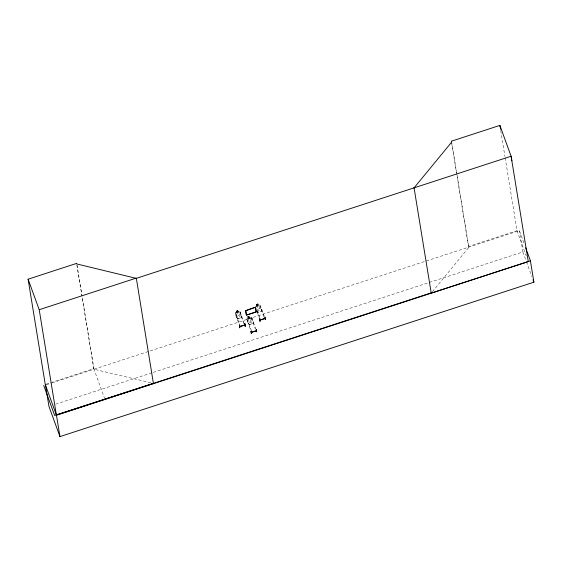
<?xml version="1.0" encoding="UTF-8"?>
<svg xmlns="http://www.w3.org/2000/svg" width="562" height="562" viewBox="0 0 562 562"><rect width="100%" height="100%" fill="white"/><g stroke="black" fill="none" stroke-linecap="round" stroke-linejoin="round"><path stroke-width="0.42" stroke-dasharray="2.81 2.11" d="M248.242 323.312L249.289 324.625L253.181 323.361L253.209 321.668L251.755 317.678L250.975 317.34L247.125 318.626L246.788 319.328L250.617 329.985M261.773 309.339L261.752 310.983L257.937 312.198L256.911 310.919M261.836 309.353L261.808 311.018L257.916 312.282L256.862 310.948M237.789 310.442L236.209 311.039L236.75 312.528L236.096 313.266L237.108 316.048L238.365 316.961L239.918 316.462L240.311 315.001L239.3 312.226L238.288 312.001L237.789 310.442C234.354 309.992 238.225 312.971 235.541 312.837L235.211 313.568L239.321 324.955M235.583 312.879L235.274 313.568L237.712 318.865L241.597 317.572L241.632 315.907L240.178 311.917L238.183 311.959A2.655 2.396 -9.3 0 1 237.789 312.156L237.515 312.254A2.655 2.396 -9.3 0 1 237.08 312.346L236.637 312.367M432.34 291.783L468.841 247.364L451.82 142.952M256.3 306.683L256.946 305.918L256.335 304.4L256.876 305.911L255.752 306.283L259.602 304.997L258.394 305.377A2.655 2.396 -9.3 0 1 257.993 305.573L257.719 305.672A2.655 2.396 -9.3 0 1 257.284 305.763L256.841 305.784M248.32 318.261L247.673 319.026L248.685 321.801L249.942 322.721L251.495 322.216L251.888 320.762L250.877 317.987L249.865 317.755M238.056 311.186L237.937 311.264A2.655 2.396 -9.3 0 1 236.827 311.65L236.384 311.678M258.26 304.604L258.141 304.681A2.655 2.396 -9.3 0 1 257.031 305.068L256.588 305.096M249.633 316.947L249.514 317.024A2.655 2.396 -9.3 0 1 248.404 317.411L247.961 317.439M249.886 317.642L249.767 317.72A2.655 2.396 -9.3 0 1 249.366 317.916L249.092 318.008A2.655 2.396 -9.3 0 1 248.657 318.106L248.214 318.127M256.335 304.428L257.993 303.859L258.499 305.44L259.503 305.644L260.515 308.419L260.122 309.88L258.569 310.379L257.312 309.465M256.413 304.456L257.993 303.859M235.548 312.865L239.398 311.58M237.733 318.78L241.541 317.537M248.249 318.254L247.709 316.743L249.366 316.202L249.872 317.783M247.709 316.764L249.366 316.23M468.841 247.364L468.525 246.479L517.033 230.673L505.076 157.332M46.084 384.197L93.777 368.658L82.101 297.045M46.295 384.766L51.226 383.158M52.048 382.891L519.421 230.624L524.177 243.69M247.54 320.087L247.097 320.319L247.54 320.087L251.664 331.447M251.579 318.773L252.036 318.626L251.593 318.851L255.113 328.524M249.289 324.625L253.181 323.361M55.624 404.204L152.421 372.669M153.25 372.395L522.899 251.966L519.421 230.624M150.855 382.778L93.987 369.227L82.164 296.75M259.602 304.997L260.382 305.356L264.189 316.034M236.665 317.551L237.712 318.865M517.033 230.673L526.215 255.942M522.899 251.966L526.173 260.951M526.468 261.766L531.821 276.469M264.028 316.989L260.22 306.515L260.67 306.367M257.052 310.168L260.29 319.111M257.178 311.924L259.244 317.642M251.713 317.741L255.843 329.1M247.779 316.771L248.327 318.289M246.844 319.3L248.292 323.291M240.129 311.952L243.985 322.616M243.824 323.572L240.002 313.02L240.466 312.95M237.754 310.54L238.33 311.931M240.374 326.494L235.963 314.334L235.513 314.481M93.777 368.658L104.595 398.381M500.714 130.581L504.936 156.468M451.637 142.938L468.525 246.479M76.959 264.821L82.024 295.886M76.896 265.116L81.961 296.181M237.564 310.849L236.567 311.172L236.75 311.657L237.747 311.348L237.564 310.849M257.768 304.267L256.771 304.59L256.953 305.075L257.951 304.766L257.768 304.267M238.471 312.493L236.925 312.999L237.937 315.774L239.482 315.268L238.471 312.493M258.675 305.911L257.129 306.416L258.141 309.191L259.686 308.686L258.675 305.911M249.142 316.61L248.144 316.933L248.327 317.418L249.324 317.101L249.142 316.61M250.048 318.254L248.502 318.759L249.514 321.534L251.059 321.028L250.048 318.254"/><path stroke-width="0.84" d="M239.595 325.482L239.763 327.843L239.588 325.236M250.975 331.341L251.347 333.603L251.165 330.997M260.192 321.148L259.799 318.9M244.87 325.033L239.96 326.536M260.143 320.066L265.109 318.45L260.164 319.947M251.432 332.339L256.483 330.695M256.483 330.793L251.537 332.297M414.075 187.863L451.679 142.095L451.356 141.21L499.871 125.403L511.097 156.25L511.912 160.809M525.667 247.772L530.423 260.838L533.9 282.187L59.951 436.597L56.467 415.248L45.262 384.464L28.1 279.195L76.615 263.388L76.818 263.957L136.285 278.366L511.097 156.25L528.266 261.52M431.194 292.886L56.376 415.002L39.214 309.725L136.306 278.092L153.447 383.635M255.647 307.386L256.384 311.91L246.282 315.198L245.545 310.674L255.555 307.133M255.387 307.604L256.089 311.875L246.542 314.987L245.847 310.709L255.296 307.351M245.004 325.855L245.376 326.016L244.639 323.593M259.883 318.907L259.974 321.26L259.792 318.654M239.911 326.564L244.8 324.962M265.208 319.272L265.58 319.434L264.843 317.01M256.553 329.487L256.679 331.868L256.216 329.353M56.467 415.248L530.423 260.838M153.405 383.389L54.654 415.466L43.752 385.504M527.444 261.878L431.237 293.132L414.032 187.617M264.99 317.207L265.299 319.525M244.976 323.733L245.376 326.009M245.109 326.037L244.758 323.789L245.095 326.108M533.008 279.736L533.9 282.187M28.1 279.195L39.214 309.725M59.951 436.597L48.95 406.375L45.473 385.033M500.194 126.288L500.735 129.323M499.871 125.403L500.152 127.131M251.172 331.243L251.544 333.505"/></g></svg>
